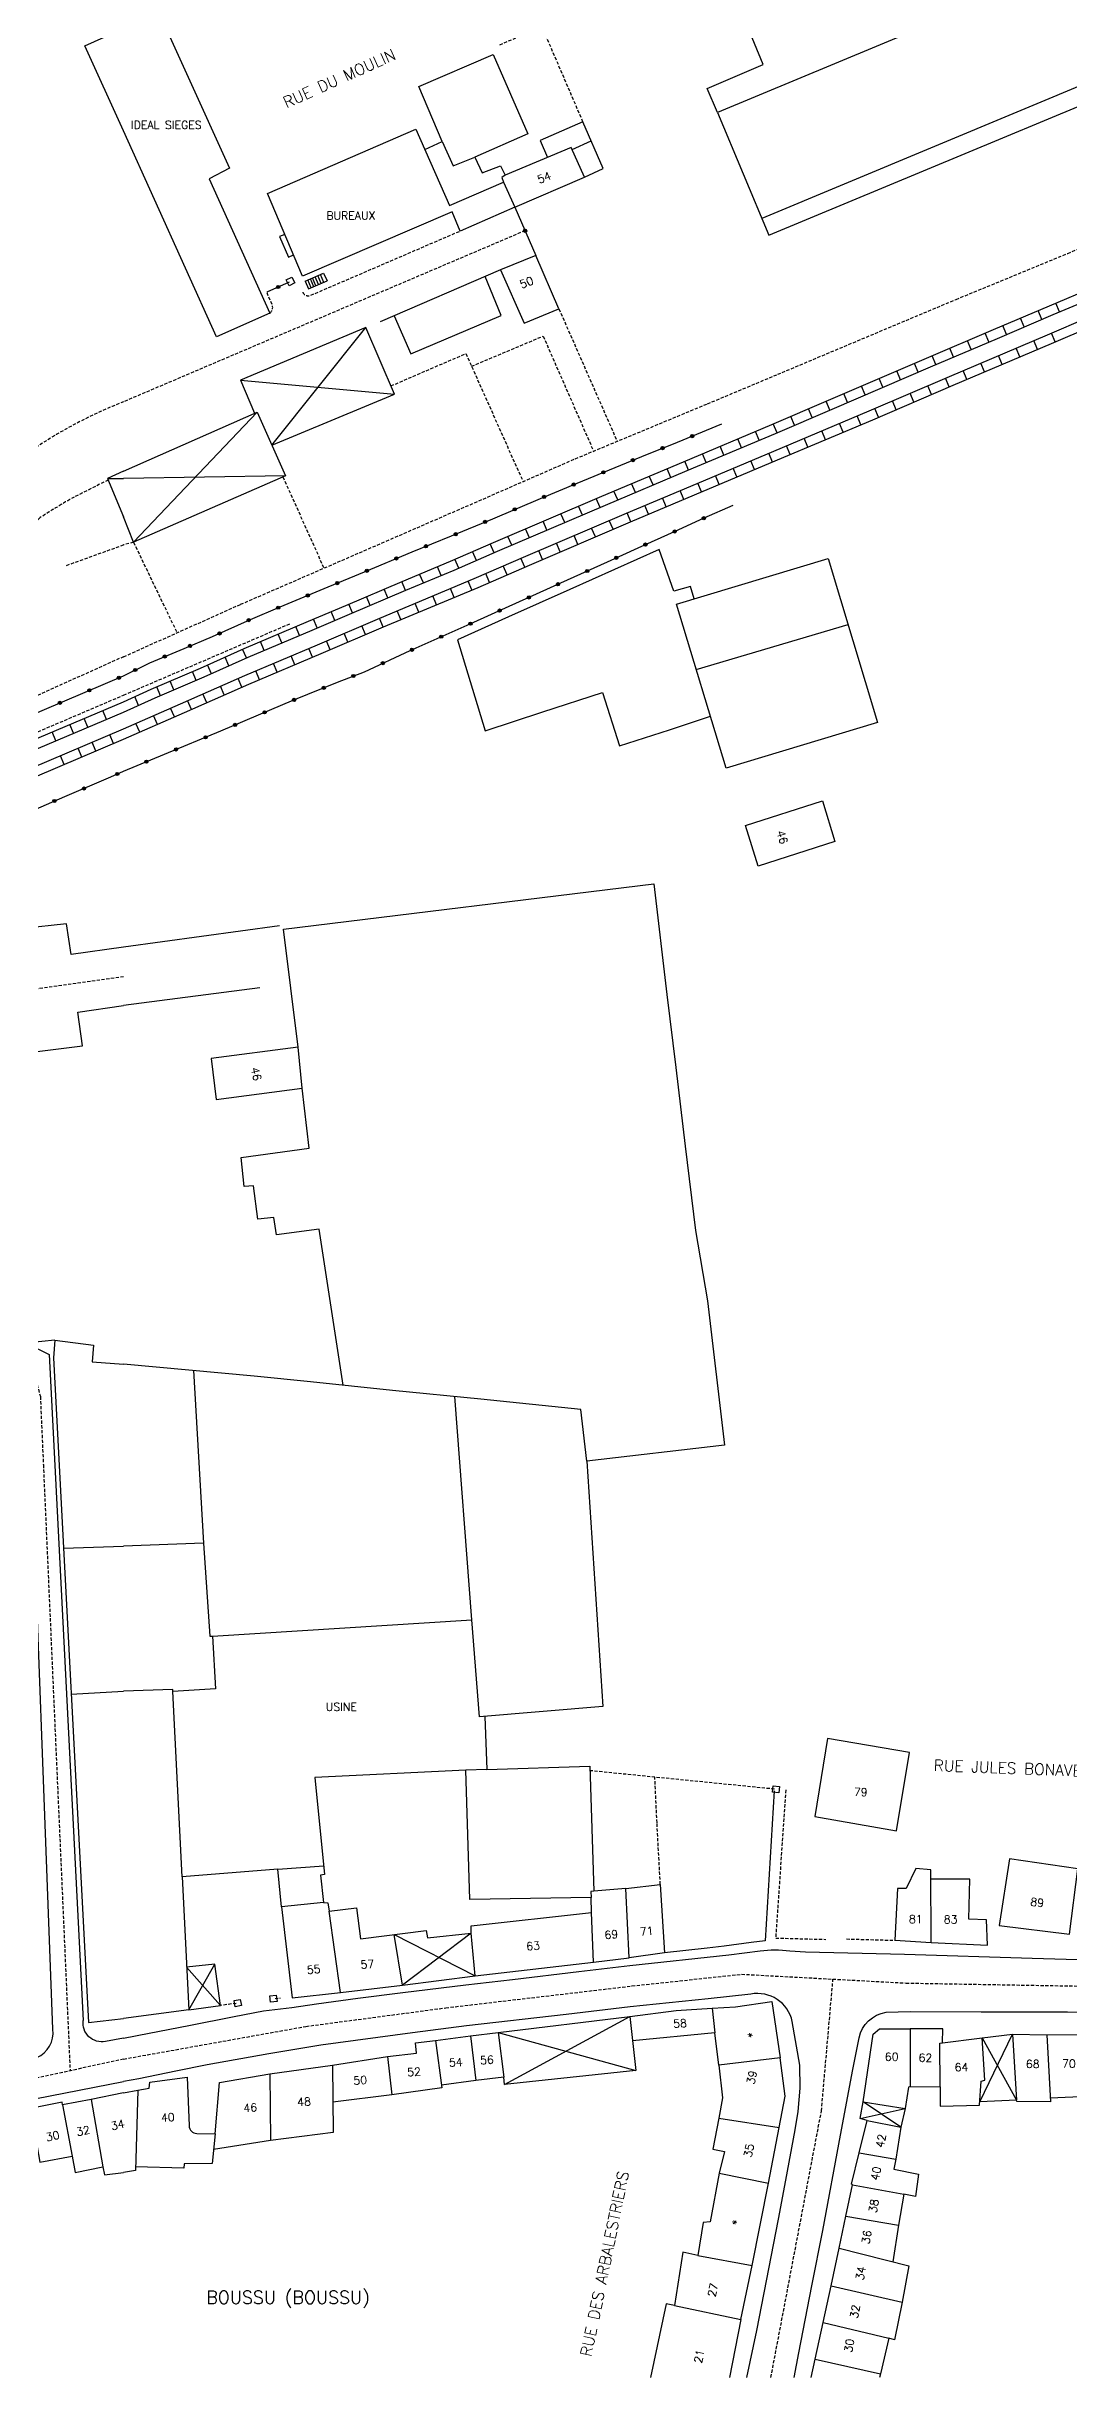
# Model space of a CAD drawing. Header units: millimetres. Extents: x 109000 to 110000, y 124999 to 126000.
# Drawn here: x 109488 to 109647.5, y 125000 to 125364.1 of the extents above; entities that cross this region are included whole.
import ezdxf
from ezdxf.enums import TextEntityAlignment as Align

# ---------------------------------------------------------------- set-up
doc = ezdxf.new("R2010")
doc.units = ezdxf.units.MM
doc.linetypes.add('DASHED', pattern=[0.75, 0.5, -0.25])
doc.layers.get('0').update_dxf_attribs({"linetype": 'CONTINUOUS'})
for name, color, linetype in [('W0001', 6, 'DASHED'), ('W0008', 7, 'CONTINUOUS'), ('W0100', 7, 'CONTINUOUS'), ('W0112', 1, 'DASHED'), ('W0322', 7, 'CONTINUOUS'), ('W0700', 7, 'CONTINUOUS'), ('W0980', 7, 'CONTINUOUS'), ('W0989', 7, 'CONTINUOUS'), ('W0991', 7, 'CONTINUOUS')]:
    doc.layers.add(name, color=color, linetype=linetype)
doc.styles.get("Standard").update_dxf_attribs({"font": 'romans.shx', "width": 0.85})

# ---------------------------------------------------------------- blocks, each defined once
blk = doc.blocks.new('t322o')
at = {"color": 0, "linetype": 'Continuous'}
for radius in [0.25, 0.15]:
    blk.add_circle((0, 0), radius, dxfattribs=at)
blk = doc.blocks.new('t112o')
at = {"color": 0, "linetype": 'Continuous'}
for p, q in [((-0.5, 0.5), (0.5, 0.5)), ((-0.5, -0.5), (-0.5, 0.5)), ((0.5, 0.5), (0.5, -0.5)), ((0.5, -0.5), (-0.5, -0.5))]:
    blk.add_line(p, q, dxfattribs=at)

msp = doc.modelspace()

# ---------------------------------------------------------------- linework, layer by layer
at = {"layer": 'W0001'}
for points in [[(109562.68, 125335.33), (109500, 125308.61)], [(109500, 125218.78), (109481.96, 125216.26), (109429.04, 125208.87), (109407.15, 125206.71)], [(109407.7, 125197.38), (109481.32, 125161.15), (109485.53, 125158.7), (109486.99, 125153.22), (109487.46, 125142.55), (109491.64, 125047.87)], [(109500, 125049.73), (109528.47, 125054.83), (109550.3, 125057.73), (109579.37, 125061.14), (109596.51, 125062.98), (109622.18, 125061.6), (109650.53, 125061.11), (109670.94, 125058.99)], [(109601.08, 125000), (109608.97, 125041.63), (109610.77, 125062.21)], [(109500, 125049.73), (109486.09, 125046.67), (109430.09, 125032.66), (109425.5, 125031.9), (109373.58, 125031.32), (109349.9, 125031.59), (109305.76, 125030.48)]]:
    msp.add_lwpolyline(points, dxfattribs=at)
msp.add_lwpolyline([(109500, 125308.61, 0.214356), (109457.91, 125265.62), (109442.43, 125250)], format="xyb", dxfattribs=at)
at = {"layer": 'W0008'}
for points in [[(109484.87, 125161.49), (109488.39, 125159.78), (109493.69, 125055.74)], [(109500, 125046.18), (109481.6, 125042.58), (109438.9, 125031.62)]]:
    msp.add_lwpolyline(points, dxfattribs=at)
for points in [[(109385.57, 125034.84), (109425.78, 125035.46, 0.037859), (109431.13, 125036.08), (109486.43, 125049.98, 0.34172), (109488.94, 125054.38), (109485.26, 125153.13)], [(109500, 125053), (109503.97, 125053.76), (109510.17, 125054.97), (109517.25, 125056.35), (109521.82, 125057.24), (109526.27, 125057.8), (109530.1, 125058.36), (109536.55, 125059.22), (109543.61, 125060.11), (109553.41, 125061.31), (109560.72, 125062.13), (109571.07, 125063.42), (109579.07, 125064.34), (109594.51, 125066.01), (109599.38, 125066.64, -0.064492), (109604.02, 125066.64), (109606.5, 125066.5), (109621.95, 125066.09), (109641.85, 125065.49), (109657.77, 125065.01)], [(109597.31, 125000), (109598.86, 125007.31), (109600, 125013.23), (109602.24, 125024.71), (109603.39, 125030.79), (109604.88, 125038.68), (109605.33, 125041.55), (109605.65, 125045.18), (109605.6, 125048.77), (109604.42, 125055.57, 0.411712), (109597.92, 125059.86), (109591.29, 125059.13), (109579.08, 125057.87), (109569.08, 125056.67), (109553.56, 125054.92), (109545.12, 125053.84), (109530.81, 125051.88), (109522.68, 125050.56), (109513.06, 125048.81), (109508.13, 125047.84), (109502.35, 125046.64), (109500, 125046.23)], [(109500, 125053), (109497.16, 125052.49, -0.517403), (109493.69, 125055.74, 1.912357)], [(109604.7, 125000), (109605.46, 125003.84), (109607.49, 125014.32), (109609.17, 125022.96), (109611.96, 125037.82), (109613.86, 125048.12), (109614.85, 125053.04, -0.317526), (109619.07, 125057.03), (109622.8, 125057.14), (109633.89, 125057.1), (109647.4, 125057.09), (109649.62, 125057.03, -0.130336)]]:
    msp.add_lwpolyline(points, format="xyb", dxfattribs=at)
at = {"layer": 'W0100'}
for points in [[(109680.33, 125367.75), (109679.29, 125370.44), (109679.78, 125370.65), (109672.93, 125387.22), (109592.73, 125353.81), (109600.77, 125334.63), (109680.33, 125367.75)], [(109592.73, 125353.81), (109591.11, 125357.57), (109599.85, 125361.31), (109597.54, 125366.95), (109640.57, 125384.83), (109644.54, 125375.4)], [(109500, 125366.91), (109502.34, 125367.96), (109500.38, 125372.09), (109503.61, 125373.56), (109516.53, 125345.08), (109513.38, 125343.45), (109522.85, 125322.46), (109514.51, 125318.73), (109500, 125350.91)], [(109679.29, 125370.44), (109599.67, 125337.23)], [(109500, 125350.91), (109493.95, 125364.19), (109500, 125366.91)], [(109549.74, 125349.26), (109546.11, 125357.87), (109557.72, 125362.88), (109563.13, 125350.46), (109554.86, 125346.84)], [(109527.93, 125328.25), (109522.44, 125341.17), (109545.64, 125351.17), (109550.88, 125339.25), (109559.3, 125342.89), (109561.09, 125338.99), (109552.54, 125335.28), (109551.28, 125338.26), (109527.93, 125328.25)], [(109547.02, 125348.04), (109549.74, 125349.26), (109551.45, 125345.49), (109554.86, 125346.84), (109556, 125344.35), (109558.85, 125345.49), (109559.56, 125344), (109559.06, 125343.64), (109559.3, 125342.89)], [(109571.95, 125343.71), (109574.87, 125345.06), (109571.73, 125352.32), (109565.04, 125349.4)], [(109565.04, 125349.4), (109566.17, 125346.78)], [(109570.03, 125348), (109573.01, 125349.36)], [(109561.09, 125338.99), (109571.95, 125343.71), (109569.88, 125348.33), (109559.56, 125344)], [(109525.17, 125334.76), (109524.36, 125334.41), (109525.73, 125331.21), (109526.53, 125331.55)], [(109564.37, 125331.46), (109558.85, 125329.21), (109562.54, 125320.88), (109567.97, 125323.14), (109564.37, 125331.46)], [(109528.34, 125327.47), (109531.23, 125328.71)], [(109528.34, 125327.47), (109528.87, 125326.24)], [(109529.28, 125326.41), (109528.75, 125327.64)], [(109528.87, 125326.24), (109531.76, 125327.48)], [(109529.69, 125326.59), (109529.16, 125327.82)], [(109530.02, 125326.73), (109529.5, 125327.96)], [(109530.45, 125326.92), (109529.92, 125328.15)], [(109530.87, 125327.1), (109530.34, 125328.33)], [(109531.25, 125327.26), (109530.73, 125328.49)], [(109531.23, 125328.71), (109531.76, 125327.48)], [(109558.85, 125329.21), (109540.08, 125321.11)], [(109542.27, 125322.06), (109544.86, 125316.1), (109558.97, 125322.07), (109556.43, 125328.16)], [(109523.16, 125301.81), (109542.3, 125309.8), (109537.8, 125320.19), (109518.27, 125311.99), (109520.43, 125306.81)], [(109523.16, 125301.81), (109537.8, 125320.19)], [(109518.27, 125311.99), (109542.3, 125309.8)], [(109500, 125297.77), (109520.86, 125306.99), (109525.27, 125297.04), (109501.55, 125286.68), (109500, 125290.65)], [(109501.55, 125286.68), (109520.86, 125306.99)], [(109500, 125297.77), (109497.5, 125296.61), (109500, 125290.65)], [(109497.5, 125296.61), (109500, 125296.61)], [(109525.27, 125297.04), (109500, 125296.61)], [(109589.1, 125277.82), (109588.5, 125279.78), (109585.9, 125279.03), (109583.64, 125285.55), (109569.66, 125279.28), (109560.11, 125275.01), (109552.15, 125271.41), (109556.43, 125257.19), (109565.47, 125260.2), (109574.77, 125263.21), (109577.45, 125254.85), (109585.23, 125257.36), (109591.63, 125259.49)], [(109586.35, 125276.99), (109610.01, 125284.12), (109617.74, 125258.53), (109594.08, 125251.4), (109586.35, 125276.99)], [(109589.43, 125266.79), (109613.12, 125273.82)], [(109597.1, 125242.43), (109609.12, 125246.25), (109611.04, 125239.9), (109599.11, 125236.07), (109597.1, 125242.43)], [(109527.26, 125207.78), (109524.96, 125226.25), (109582.78, 125233.32), (109584.82, 125216.02), (109586.21, 125204.63), (109587.67, 125192.33), (109589.29, 125179.16), (109591.2, 125168.18), (109593.83, 125145.64), (109572.35, 125143.11), (109571.42, 125151.18), (109555.8, 125152.82), (109542, 125154.17), (109529.18, 125155.52), (109520.38, 125156.41), (109500, 125158.27)], [(109527.26, 125207.78), (109513.69, 125206.03), (109514.45, 125199.61), (109527.89, 125201.37), (109527.26, 125207.78)], [(109523.87, 125178.48), (109523.44, 125181.19), (109520.95, 125180.9), (109520.29, 125186.12), (109518.84, 125186.04), (109518.34, 125190.56), (109528.97, 125192), (109527.89, 125201.37)], [(109534.27, 125154.98), (109530.51, 125179.34), (109523.87, 125178.48)], [(109489.24, 125162.02), (109489.02, 125159.25), (109494.51, 125055.45)], [(109489.24, 125162.02), (109495.31, 125161.22), (109495.07, 125158.65), (109500, 125158.27)], [(109510.91, 125157.27), (109512.49, 125130.31)], [(109572.35, 125143.11), (109574.82, 125104.79), (109555.59, 125103.17), (109554.38, 125118.33), (109551.7, 125153.22)], [(109490.59, 125129.53), (109500, 125129.83)], [(109512.49, 125130.31), (109513.44, 125115.81), (109513.89, 125115.79), (109514.36, 125107.56), (109507.7, 125107.16), (109507.68, 125107.44), (109500, 125107.18)], [(109512.49, 125130.31), (109500, 125129.83)], [(109513.89, 125115.79), (109554.37, 125118.36)], [(109491.8, 125106.74), (109500, 125107.18)], [(109524.06, 125079.38), (109509.12, 125078.18), (109507.7, 125107.16)], [(109556.39, 125103.23), (109556.73, 125094.98), (109553.43, 125094.87), (109529.88, 125093.73), (109531.39, 125078.56), (109530.75, 125078.46), (109531.22, 125074.17), (109531.91, 125074.14), (109532.12, 125072.82), (109536.38, 125073.33), (109537.01, 125068.51), (109547.24, 125069.79), (109547.46, 125068.66), (109554.28, 125069.41), (109554.25, 125070.55), (109573.04, 125072.6), (109572.99, 125074.97), (109554.05, 125074.65), (109553.44, 125094.87)], [(109609.93, 125099.78), (109607.95, 125087.64), (109620.67, 125085.4), (109622.7, 125097.59), (109609.93, 125099.78)], [(109556.73, 125094.98), (109572.81, 125095.46), (109573.41, 125075.95), (109572.97, 125075.88), (109572.99, 125074.97)], [(109531.22, 125074.17), (109524.64, 125073.52), (109524.06, 125079.38), (109531.26, 125079.9)], [(109620.45, 125068.28), (109626.11, 125067.92), (109626.06, 125079.3), (109623.7, 125079.47), (109622.18, 125076.39), (109620.87, 125076.39), (109620.45, 125068.28)], [(109638.31, 125081), (109636.74, 125070.59), (109647.69, 125069.22), (109649, 125079.43), (109638.31, 125081)], [(109509.12, 125078.18), (109510.16, 125057.44), (109500, 125056.04)], [(109573.35, 125064.87), (109578.95, 125065.55), (109578.4, 125076.39), (109573.41, 125075.95)], [(109578.4, 125076.39), (109583.8, 125077.01), (109584.48, 125066.3), (109578.95, 125065.55)], [(109626.11, 125067.92), (109634.89, 125067.54), (109634.72, 125071.46), (109631.97, 125071.59), (109632.14, 125077.83), (109626.07, 125077.83)], [(109524.64, 125073.52), (109526.3, 125059.29), (109533.87, 125060.11), (109532.12, 125072.82)], [(109554.91, 125062.71), (109573.35, 125064.87), (109573.04, 125072.6)], [(109533.87, 125060.11), (109543.56, 125061.29), (109542.25, 125069.17)], [(109542.25, 125069.17), (109554.91, 125062.71)], [(109543.56, 125061.29), (109554.91, 125062.71), (109554.28, 125069.41), (109543.56, 125061.29)], [(109510.16, 125057.44), (109515.1, 125058.09), (109514.26, 125064.57), (109509.83, 125064.08), (109515.1, 125058.09)], [(109510.16, 125057.44), (109514.26, 125064.57)], [(109579.05, 125056.35), (109586.29, 125057.3), (109591.89, 125057.68), (109592.32, 125053.83), (109579.47, 125052.58)], [(109591.89, 125057.68), (109595.53, 125057.9), (109601.23, 125058.71), (109602.54, 125049.92), (109592.97, 125048.78), (109592.32, 125053.83)], [(109494.51, 125055.45), (109500, 125056.04)], [(109558.47, 125053.86), (109579.05, 125056.35), (109579.98, 125047.93), (109559.47, 125045.77), (109559.35, 125046.92)], [(109559.47, 125045.77), (109579.05, 125056.35)], [(109615.46, 125043.04), (109617.03, 125053.63), (109618.02, 125054.46), (109622.8, 125054.46), (109622.8, 125045.45), (109622.55, 125045.36), (109622.06, 125042.01)], [(109627.88, 125052.25), (109627.92, 125054.46), (109622.8, 125054.46)], [(109541.19, 125050.12), (109545.72, 125050.67), (109545.55, 125052.27), (109548.7, 125052.65), (109549.69, 125045.21), (109541.86, 125044.16)], [(109548.7, 125052.65), (109554.16, 125053.37), (109554.99, 125046.37), (109549.64, 125045.64)], [(109554.16, 125053.37), (109558.47, 125053.86), (109559.35, 125046.92), (109554.99, 125046.37)], [(109558.47, 125053.86), (109579.98, 125047.93)], [(109622.8, 125045.45), (109627.53, 125045.41), (109627.48, 125052.2), (109634.08, 125053.04)], [(109627.53, 125045.41), (109627.53, 125042.35), (109633.64, 125042.5), (109633.89, 125046.29), (109634.48, 125046.44), (109634.08, 125053.04), (109638.82, 125053.63), (109639.41, 125043.29), (109633.68, 125043.05), (109638.82, 125053.63)], [(109634.08, 125053.04), (109639.41, 125043.29)], [(109638.82, 125053.63), (109644.16, 125053.53), (109644.72, 125043.06), (109639.5, 125043.1), (109639.41, 125043.29)], [(109644.16, 125053.53), (109650.76, 125053.57), (109650.59, 125043.88), (109644.69, 125043.61)], [(109514.28, 125038.04), (109514.96, 125046.05), (109522.85, 125047.44), (109522.91, 125037), (109514.04, 125035.58)], [(109522.85, 125047.44), (109532.59, 125048.76), (109532.7, 125038.26), (109522.91, 125037)], [(109532.59, 125048.76), (109541.19, 125050.12), (109541.86, 125044.16), (109532.65, 125043)], [(109592.97, 125048.78), (109593.52, 125043.67), (109592.92, 125040.47), (109602.37, 125039.06), (109603.3, 125043.95), (109602.54, 125049.92)], [(109500, 125044.44), (109494.91, 125043.4), (109490.45, 125042.6), (109490.39, 125042.97), (109485.43, 125041.98), (109486.92, 125033.61), (109491.94, 125034.54), (109492.43, 125032), (109496.77, 125032.87), (109497.02, 125031.63), (109500, 125031.98)], [(109494.91, 125043.4), (109496.77, 125032.87)], [(109500, 125044.44), (109502.23, 125044.85), (109501.85, 125032.33), (109500, 125031.98)], [(109490.45, 125042.6), (109491.94, 125034.54)], [(109592.92, 125040.47), (109591.99, 125035.67), (109593.81, 125035.29), (109593, 125031.9), (109600.68, 125030.33), (109602.37, 125039.06)], [(109614.88, 125035.06), (109616.1, 125040.14), (109621.38, 125039.1), (109620.58, 125034.07)], [(109616.1, 125040.14), (109615.01, 125040.43), (109615.46, 125043.04), (109622.06, 125042.01), (109621.38, 125039.1), (109615.46, 125043.04)], [(109615.01, 125040.43), (109622.06, 125042.01)], [(109613.83, 125030.1), (109613.65, 125030.17), (109614.88, 125035.06), (109620.58, 125034.07), (109620.29, 125032.52), (109624.11, 125031.72), (109623.68, 125028.28), (109621.84, 125028.62)], [(109593, 125031.9), (109591.61, 125024.29), (109590.48, 125024.22), (109589.66, 125019.06), (109598.16, 125017.49), (109600.68, 125030.33)], [(109612.79, 125025.18), (109613.83, 125030.1), (109621.84, 125028.62), (109621, 125023.78)], [(109611.73, 125020.18), (109612.79, 125025.18), (109621, 125023.78), (109620.14, 125018.06)], [(109589.66, 125019.06), (109587.31, 125019.54), (109586.02, 125011.25), (109596.37, 125009.03), (109598.16, 125017.49)], [(109610.51, 125014.31), (109611.73, 125020.18), (109622.63, 125017.43), (109621.59, 125011.74)], [(109609.22, 125008.56), (109610.51, 125014.31), (109621.59, 125011.74), (109620.37, 125005.87), (109619.51, 125006.11)], [(109586.02, 125011.25), (109584.74, 125011.51), (109582.27, 125000)], [(109596.37, 125009.03), (109594.59, 125000)], [(109607.98, 125002.86), (109609.22, 125008.56), (109619.51, 125006.11), (109618.17, 125000.57)], [(109607.36, 125000), (109607.98, 125002.86), (109618.17, 125000.57), (109618.05, 125000)]]:
    msp.add_lwpolyline(points, dxfattribs=at)
msp.add_lwpolyline([(109502.23, 125044.85), (109503.99, 125045.18), (109504.1, 125046.12), (109509.93, 125046.89), (109510.21, 125039.31, 0.391938), (109511.42, 125038.09), (109514.28, 125038.04), (109513.84, 125033.43), (109509.44, 125033.37), (109509.38, 125032.66), (109501.86, 125032.88)], format="xyb", dxfattribs=at)
at = {"layer": 'W0112'}
for points in [[(109571.73, 125352.32), (109565.35, 125367.18), (109558.6, 125364.3)], [(109500, 125268.79), (109518.27, 125276.97), (109541.02, 125286.85), (109556.13, 125293.42), (109570.53, 125299.71), (109591.18, 125308.3), (109602.15, 125312.9), (109630.01, 125324.61), (109647.45, 125331.79), (109658.97, 125336.64), (109667.82, 125340.39), (109678.17, 125344.68)], [(109567.97, 125323.14), (109577.07, 125302.44)], [(109541.74, 125311.09), (109553.45, 125316.14), (109562.37, 125296.15)], [(109554.33, 125314.16), (109565.51, 125318.87), (109573.38, 125300.9)], [(109524.88, 125296.87), (109531.27, 125282.62)], [(109491.09, 125283.06), (109500, 125286.26)], [(109501.55, 125286.68), (109500, 125286.26)], [(109501.55, 125286.68), (109508.33, 125272.53)], [(109500, 125262.79), (109526.13, 125274.01)], [(109470.07, 125250), (109500, 125262.79)], [(109601.63, 125091.89), (109572.83, 125094.77)], [(109583.8, 125077.01), (109583.29, 125086.64), (109582.95, 125093.76)], [(109603.4, 125091.77), (109601.82, 125068.63), (109609.65, 125068.42)], [(109612.88, 125068.49), (109620.45, 125068.28)], [(109517.58, 125058.43), (109515.1, 125058.09)], [(109523.65, 125059.17), (109524.52, 125059.27)]]:
    msp.add_lwpolyline(points, dxfattribs=at)
for points in [[(109527.96, 125325.73, 0.419947), (109529.24, 125325.25), (109552.54, 125335.28)], [(109522.85, 125322.46, 0.337846), (109523.18, 125323.8), (109522.35, 125325.72)], [(109497.59, 125296.39), (109492.28, 125293.72, 0.020374), (109486.98, 125290.51), (109484.55, 125288.45)], [(109500, 125268.79), (109460.37, 125251.01), (109458.04, 125256.36, -0.011669), (109474.17, 125277.54), (109480.58, 125284.64)]]:
    msp.add_lwpolyline(points, format="xyb", dxfattribs=at)
at = {"layer": 'W0322'}
for points in [[(109561.09, 125338.99), (109564.37, 125331.46)], [(109525.85, 125327.3), (109522.35, 125325.72)], [(109500, 125265.82), (109504.09, 125267.83), (109509.44, 125270.09), (109513.87, 125271.92), (109519.79, 125274.61), (109524.45, 125276.57), (109531.96, 125279.7), (109537.61, 125282.06), (109545.07, 125285.18), (109551.21, 125287.65), (109557.63, 125290.33), (109565.12, 125293.52), (109570.8, 125295.89), (109576.78, 125298.35), (109580.91, 125300.07), (109586.47, 125302.3), (109593.42, 125305.15)], [(109500, 125250.92), (109506.4, 125253.57), (109515.18, 125257.19), (109526.58, 125262.03), (109533.38, 125264.8), (109537.59, 125266.45), (109544.76, 125269.76), (109554.09, 125273.91), (109560.2, 125276.67), (109569.31, 125280.78), (109575.56, 125283.62), (109580.34, 125285.79), (109586.04, 125288.34), (109590.68, 125290.46), (109595.16, 125292.47)], [(109462.91, 125250), (109500, 125265.82)], [(109498.01, 125250), (109500, 125250.92)], [(109416.43, 125214.51), (109490.8, 125246.95), (109498.01, 125250)], [(109489.24, 125162.02), (109485.2, 125161.6)]]:
    msp.add_lwpolyline(points, dxfattribs=at)
at = {"layer": 'W0700', "color": 0}
for p, q in [((109646.16, 125322.65), (109645.57, 125324.04)), ((109637.88, 125319.12), (109637.29, 125320.5)), ((109640.64, 125320.3), (109640.05, 125321.68)), ((109643.39, 125321.48), (109642.81, 125322.86)), ((109629.6, 125315.59), (109629.01, 125316.97)), ((109632.36, 125316.77), (109631.77, 125318.15)), ((109635.12, 125317.95), (109634.53, 125319.33)), ((109639.96, 125315.62), (109639.37, 125317)), ((109642.72, 125316.79), (109642.13, 125318.17)), ((109645.48, 125317.97), (109644.89, 125319.35)), ((109621.32, 125312.05), (109620.73, 125313.43)), ((109624.08, 125313.23), (109623.49, 125314.61)), ((109626.84, 125314.42), (109626.25, 125315.8)), ((109631.67, 125312.1), (109631.09, 125313.48)), ((109634.43, 125313.28), (109633.85, 125314.66)), ((109637.2, 125314.45), (109636.61, 125315.83)), ((109613.05, 125308.5), (109612.46, 125309.88)), ((109615.81, 125309.68), (109615.22, 125311.06)), ((109618.57, 125310.87), (109617.98, 125312.25)), ((109623.4, 125308.56), (109622.81, 125309.94)), ((109626.16, 125309.74), (109625.56, 125311.12)), ((109628.91, 125310.93), (109628.32, 125312.31)), ((109604.78, 125304.95), (109604.19, 125306.33)), ((109607.54, 125306.14), (109606.95, 125307.51)), ((109610.3, 125307.32), (109609.71, 125308.7)), ((109612.36, 125303.85), (109611.78, 125305.23)), ((109615.13, 125305.02), (109614.54, 125306.4)), ((109617.89, 125306.19), (109617.3, 125307.57)), ((109620.64, 125307.37), (109620.05, 125308.75)), ((109593.73, 125300.28), (109593.15, 125301.66)), ((109596.5, 125301.44), (109595.92, 125302.82)), ((109599.26, 125302.6), (109598.68, 125303.99)), ((109602.03, 125303.77), (109601.43, 125305.15)), ((109604.07, 125300.35), (109603.49, 125301.73)), ((109606.84, 125301.51), (109606.25, 125302.9)), ((109609.6, 125302.68), (109609.02, 125304.06)), ((109585.44, 125296.78), (109584.86, 125298.16)), ((109588.2, 125297.95), (109587.62, 125299.33)), ((109590.97, 125299.11), (109590.39, 125300.49)), ((109595.78, 125296.86), (109595.2, 125298.24)), ((109598.54, 125298.02), (109597.96, 125299.4)), ((109601.31, 125299.18), (109600.73, 125300.56)), ((109577.15, 125293.27), (109576.57, 125294.66)), ((109579.91, 125294.44), (109579.33, 125295.82)), ((109582.68, 125295.61), (109582.09, 125296.99)), ((109587.48, 125293.37), (109586.9, 125294.75)), ((109590.24, 125294.54), (109589.66, 125295.92)), ((109593.01, 125295.7), (109592.43, 125297.08)), ((109568.87, 125289.74), (109568.28, 125291.12)), ((109571.63, 125290.92), (109571.04, 125292.3)), ((109574.39, 125292.1), (109573.8, 125293.48)), ((109579.19, 125289.87), (109578.61, 125291.25)), ((109581.95, 125291.03), (109581.37, 125292.42)), ((109584.72, 125292.2), (109584.13, 125293.59)), ((109560.6, 125286.2), (109560.01, 125287.58)), ((109563.36, 125287.38), (109562.77, 125288.76)), ((109566.11, 125288.56), (109565.52, 125289.94)), ((109570.91, 125286.33), (109570.33, 125287.71)), ((109573.67, 125287.51), (109573.08, 125288.89)), ((109576.43, 125288.69), (109575.84, 125290.07)), ((109552.33, 125282.64), (109551.74, 125284.01)), ((109555.09, 125283.83), (109554.49, 125285.21)), ((109557.84, 125285.02), (109557.24, 125286.4)), ((109562.64, 125282.79), (109562.04, 125284.16)), ((109565.4, 125283.97), (109564.81, 125285.35)), ((109568.16, 125285.15), (109567.57, 125286.53)), ((109544.04, 125279.15), (109543.45, 125280.53)), ((109546.8, 125280.31), (109546.22, 125281.7)), ((109549.57, 125281.47), (109548.99, 125282.85)), ((109554.38, 125279.21), (109553.8, 125280.6)), ((109557.14, 125280.4), (109556.54, 125281.77)), ((109559.89, 125281.59), (109559.29, 125282.97)), ((109535.76, 125275.62), (109535.17, 125277)), ((109538.52, 125276.8), (109537.93, 125278.18)), ((109541.28, 125277.98), (109540.69, 125279.36)), ((109546.08, 125275.74), (109545.5, 125277.12)), ((109548.85, 125276.89), (109548.27, 125278.28)), ((109551.61, 125278.05), (109551.03, 125279.44)), ((109527.47, 125272.11), (109526.89, 125273.49)), ((109530.23, 125273.28), (109529.65, 125274.66)), ((109533, 125274.45), (109532.41, 125275.83)), ((109535.03, 125271.06), (109534.44, 125272.44)), ((109537.79, 125272.24), (109537.2, 125273.62)), ((109540.55, 125273.42), (109539.96, 125274.79)), ((109543.31, 125274.58), (109542.73, 125275.96)), ((109519.19, 125268.59), (109518.57, 125269.96)), ((109521.95, 125269.77), (109521.36, 125271.15)), ((109524.71, 125270.94), (109524.12, 125272.32)), ((109526.75, 125267.53), (109526.16, 125268.92)), ((109529.51, 125268.7), (109528.93, 125270.09)), ((109532.27, 125269.88), (109531.68, 125271.26)), ((109511.34, 125265.09), (109510.75, 125266.47)), ((109513.71, 125266.13), (109513.1, 125267.5)), ((109516.45, 125267.36), (109515.83, 125268.73)), ((109518.47, 125264.01), (109517.86, 125265.38)), ((109521.22, 125265.2), (109520.64, 125266.58)), ((109523.98, 125266.37), (109523.4, 125267.75)), ((109502.34, 125261.18), (109501.75, 125262.56)), ((109505.76, 125262.7), (109505.17, 125264.08)), ((109507.86, 125263.6), (109507.27, 125264.98)), ((109510.59, 125260.55), (109509.99, 125261.93)), ((109512.97, 125261.6), (109512.37, 125262.97)), ((109515.72, 125262.81), (109515.12, 125264.18)), ((109492.19, 125256.82), (109491.61, 125258.2)), ((109494.42, 125257.76), (109493.84, 125259.14)), ((109497.33, 125258.99), (109496.75, 125260.37)), ((109502.51, 125256.99), (109501.92, 125258.37)), ((109505.27, 125258.21), (109504.68, 125259.59)), ((109507.92, 125259.38), (109507.33, 125260.76)), ((109489.43, 125255.65), (109488.85, 125257.03)), ((109493.48, 125253.11), (109492.9, 125254.49)), ((109495.67, 125254.04), (109495.08, 125255.42)), ((109498.44, 125255.22), (109497.85, 125256.6)), ((109490.72, 125251.93), (109490.14, 125253.31))]:
    msp.add_line(p, q, dxfattribs=at)
at = {"layer": 'W0700'}
for points in [[(109500, 125261.75), (109504.31, 125263.71), (109511.99, 125267), (109518.82, 125270.07), (109528.87, 125274.33), (109534.7, 125276.8), (109543.48, 125280.55), (109551.04, 125283.71), (109557.78, 125286.63), (109574.68, 125293.86), (109587.41, 125299.24), (109601.23, 125305.06), (109610.06, 125308.85), (109625.39, 125315.43), (109635.86, 125319.89), (109644.59, 125323.62), (109651.69, 125326.61)], [(109500, 125260.12), (109504.9, 125262.34), (109512.6, 125265.63), (109519.42, 125268.7), (109529.46, 125272.95), (109535.29, 125275.42), (109544.06, 125279.16), (109551.63, 125282.33), (109558.37, 125285.25), (109575.27, 125292.48), (109587.99, 125297.86), (109601.81, 125303.68), (109610.65, 125307.47), (109625.98, 125314.05), (109636.45, 125318.51), (109645.18, 125322.24), (109652.27, 125325.23)], [(109500, 125257.52), (109508.89, 125261.45), (109518.94, 125265.86), (109530.28, 125270.66), (109540.01, 125274.82), (109554.75, 125280.99), (109562.81, 125284.49), (109578.55, 125291.23), (109588.55, 125295.45), (109601.55, 125300.91), (109616.4, 125307.18), (109628.95, 125312.58), (109644.28, 125319.09), (109656.87, 125324.46)], [(109500, 125255.89), (109509.49, 125260.07), (109519.54, 125264.48), (109530.87, 125269.28), (109540.6, 125273.44), (109555.34, 125279.61), (109563.4, 125283.11), (109579.14, 125289.85), (109589.13, 125294.07), (109602.13, 125299.53), (109616.99, 125305.8), (109629.54, 125311.2), (109644.87, 125317.71), (109657.46, 125323.08)], [(109472.23, 125250), (109500, 125261.75)], [(109476.08, 125250), (109500, 125260.12)], [(109482.37, 125250), (109500, 125257.52)], [(109486.19, 125250), (109500, 125255.89)]]:
    msp.add_lwpolyline(points, dxfattribs=at)
at = {"layer": 'W0989'}
for points in [[(109500, 125223.42), (109491.83, 125222.25), (109491.1, 125227.05), (109484.35, 125226.31), (109484.93, 125221.28), (109420.82, 125212.4)], [(109524.35, 125226.77), (109500, 125223.42)], [(109485.72, 125212.18), (109486.5, 125207.14), (109493.59, 125208.02), (109492.86, 125213.25), (109500, 125214.28)], [(109521.28, 125217.06), (109500, 125214.28)], [(109601.61, 125091.64), (109600.16, 125068.17), (109597.97, 125067.93), (109593.79, 125067.37), (109591.11, 125067.05), (109584.48, 125066.3)]]:
    msp.add_lwpolyline(points, dxfattribs=at)

# ---------------------------------------------------------------- block references
at = {"layer": 'W0112'}
for p, rotation in [((109526.07, 125327.42), 207.2755157060025), ((109601.88, 125091.87), 175.3270360781705), ((109517.82, 125058.47), 190.4816095427869), ((109523.4, 125059.14), 6.334170016063666)]:
    msp.add_blockref('t112o', p, dxfattribs=dict(at, rotation=rotation))
at = {"layer": 'W0322'}
for p, rotation in [((109562.69, 125335.32), 293.5656840442003), ((109524.14, 125326.53), 204.3860983579183), ((109584.16, 125301.37), 21.90699843995807), ((109588.79, 125303.25), 22.30365780751654), ((109579.53, 125299.49), 22.51233370453451), ((109570.28, 125295.68), 22.69336534207233), ((109574.91, 125297.58), 22.35933162904955), ((109561.07, 125291.8), 23.04012860291349), ((109565.67, 125293.75), 22.69336534207233), ((109590.6, 125290.42), 24.48510356328135), ((109551.85, 125287.92), 22.70304885556338), ((109556.46, 125289.85), 22.70304885556338), ((109586.05, 125288.35), 24.48510356328135), ((109542.59, 125284.14), 22.71835350809075), ((109547.21, 125286.04), 21.86911354602184), ((109576.93, 125284.24), 24.42169219694766), ((109581.48, 125286.3), 24.12922295959881), ((109533.36, 125280.29), 22.63833905320679), ((109537.98, 125282.21), 22.71835350809075), ((109567.82, 125280.11), 24.28115856780876), ((109572.38, 125282.17), 24.47627729414494), ((109524.13, 125276.44), 22.78858743883077), ((109528.75, 125278.36), 22.65976876607108), ((109558.71, 125275.99), 24.24464293227593), ((109563.27, 125278.05), 24.28115856780876), ((109514.98, 125272.42), 24.4851049170316), ((109519.53, 125274.49), 24.4851049170316), ((109554.15, 125273.94), 24.24464293227593), ((109506.42, 125268.82), 22.89570382840388), ((109510.37, 125270.48), 22.35933398297408), ((109545.02, 125269.87), 24.0261856706208), ((109549.58, 125271.91), 24.0261856706208), ((109499.25, 125265.5), 23.09789718000506), ((109501.81, 125266.71), 23.12710556142387), ((109535.89, 125265.78), 21.42762917622133), ((109540.47, 125267.78), 24.75265627681835), ((109490.05, 125261.58), 23.09789718000506), ((109494.65, 125263.54), 23.09789718000506), ((109526.62, 125262.04), 22.1848920470504), ((109531.25, 125263.93), 22.1848920470504), ((109517.41, 125258.13), 23.00844603034264), ((109522.02, 125260.09), 23.00844603034264), ((109508.18, 125254.3), 22.35932883743736), ((109512.8, 125256.2), 22.35932883743736), ((109499.01, 125250.46), 22.43245410462411), ((109503.55, 125252.39), 22.4934863489038), ((109493.8, 125248.2), 22.57981189995512), ((109489.2, 125246.25), 23.5644684520551)]:
    msp.add_blockref('t322o', p, dxfattribs=dict(at, rotation=rotation))

# ---------------------------------------------------------------- texts
at = {"layer": 'W0980'}
msp.add_text('BOUSSU (BOUSSU)', height=2, dxfattribs=at).set_placement((109525.67, 125012.37), align=Align.MIDDLE)
at = {"layer": 'W0989'}
for s, rotation, p in [('RUE DU MOULIN', 24.1942, (109533.69, 125359.12)), ('RUE JULES BONAVENTURE', 357.8491, (109641.81, 125095.05)), ('RUE DES ARBALESTRIERS', 78.4538, (109575.11, 125017.76))]:
    msp.add_text(s, height=1.75, rotation=rotation, dxfattribs=at).set_placement(p, align=Align.MIDDLE)
at = {"layer": 'W0991'}
for s, p in [('IDEAL SIEGES', (109506.66, 125351.86)), ('BUREAUX', (109535.48, 125337.69)), ('USINE', (109534, 125104.75)), ('81', (109623.7, 125071.59)), ('83', (109629.14, 125071.54)), ('60', (109619.94, 125050.08)), ('62', (109625.21, 125049.94)), ('68', (109641.96, 125048.96)), ('70', (109647.61, 125049.01))]:
    msp.add_text(s, height=1.25, dxfattribs=at).set_placement(p, align=Align.MIDDLE)
for s, rotation, p in [('54', 21.9908, (109565.67, 125343.63)), ('50', 21.5677, (109562.92, 125327.25)), ('46', 287.2295, (109602.85, 125240.6)), ('46', 283.7332, (109520.69, 125203.61)), ('79', 358.832, (109615.11, 125091.43)), ('89', 354.2948, (109642.66, 125074.2)), ('69', 5.4871, (109576.15, 125069.17)), ('71', 6.1643, (109581.68, 125069.71)), ('57', 4.7897, (109538.06, 125064.54)), ('63', 5.1233, (109563.94, 125067.39)), ('55', 5.8292, (109529.67, 125063.72)), ('58', 3.8885, (109586.88, 125055.3)), ('*', 78.252, (109598.1, 125053.41)), ('50', 3.8885, (109536.94, 125046.42)), ('52', 3.8885, (109545.34, 125047.72)), ('54', 3.8885, (109551.87, 125049.21)), ('56', 3.8885, (109556.72, 125049.59)), ('39', 78.252, (109598.1, 125046.86)), ('64', 1.6881, (109630.83, 125048.46)), ('48', 3.8885, (109528.17, 125043.06)), ('34', 13.0855, (109499.07, 125039.44)), ('40', 3.8885, (109506.89, 125040.63)), ('46', 3.8885, (109519.77, 125042.13)), ('30', 12.4439, (109488.9, 125037.7)), ('32', 11.6535, (109493.67, 125038.51)), ('35', 78.252, (109597.64, 125035.44)), ('42', 80.0257, (109618.27, 125036.95)), ('40', 80.0257, (109617.48, 125031.86)), ('38', 80.0257, (109617.14, 125026.78)), ('*', 78.252, (109595.66, 125024.17)), ('36', 80.0257, (109616.01, 125021.92)), ('27', 78.252, (109592.01, 125013.66)), ('34', 80.0257, (109615.11, 125016.27)), ('32', 80.0257, (109614.2, 125010.28)), ('21', 78.252, (109589.87, 125003.3)), ('30', 80.0257, (109613.3, 125004.97))]:
    msp.add_text(s, height=1.25, rotation=rotation, dxfattribs=at).set_placement(p, align=Align.MIDDLE)

doc.saveas('drawing.dxf')
